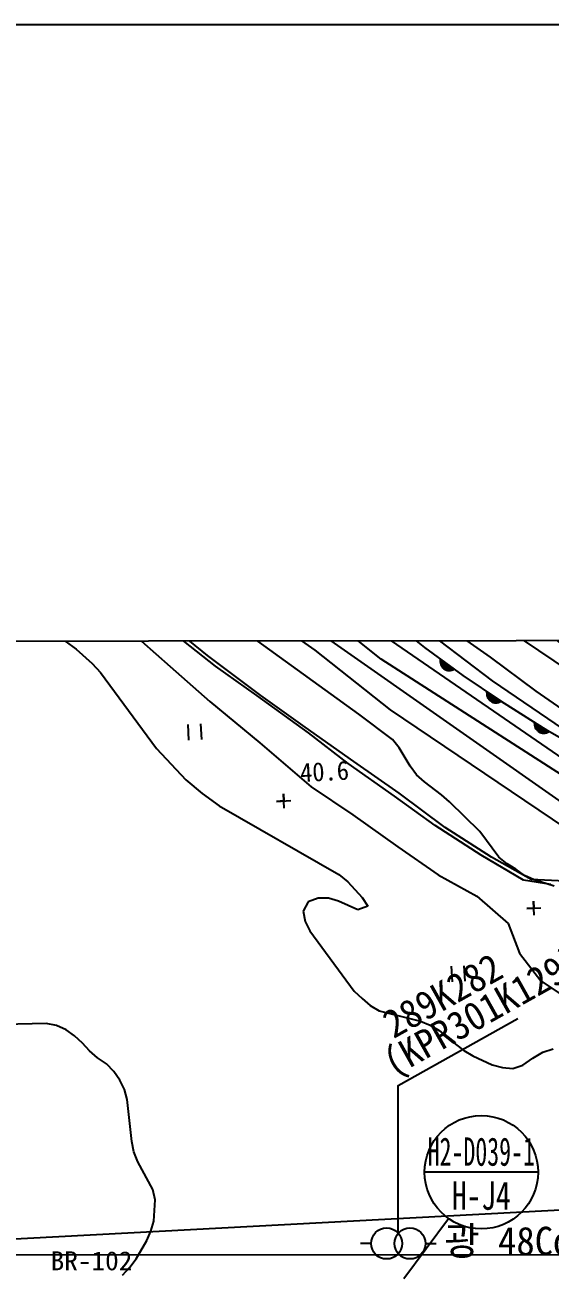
# Model space of a CAD drawing. Header units: millimetres. Extents: x 4198 to 4994, y 1103 to 1810.
# Drawn here: x 4425.2 to 4480.7, y 1487 to 1619.1 of the extents above; entities that cross this region are included whole.
import ezdxf
from ezdxf.enums import TextEntityAlignment as Align
from ezdxf.xclip import XClip

# ---------------------------------------------------------------- set-up
doc = ezdxf.new("R2010")
doc.units = ezdxf.units.MM
doc.header["$LTSCALE"] = 10
doc.header["$MEASUREMENT"] = 0
doc.header["$XCLIPFRAME"] = 2
for name, color, linetype in [('TN-TEXT', 3, 'Continuous'), ('TZ-BASE', 253, 'Continuous'), ('TZ-SYMB', 1, 'Continuous')]:
    doc.layers.add(name, color=color, linetype=linetype)
doc.layers.add('TX-PAPR', color=2, linetype='Continuous', plot=False)
doc.styles.add('GR', font='GulimChe.ttf')
doc.styles.add('GUL', font='GulimChe.ttf')
doc.styles.get("Standard").update_dxf_attribs({"font": 'GulimChe.ttf'})

# ---------------------------------------------------------------- blocks, each defined once
blk = doc.blocks.new('JD-SDGGD6G')
at = {"layer": 'TZ-BASE'}
for p, q in [((224.25, 64.08, 43.99), (170.3, 102.71, 43.99)), ((191.91, 70.94, 45.99), (156.98, 97.48, 45.99)), ((180.12, 73.22, 43.99), (163.2, 86.68, 43.99)), ((184.71, 86.15, 44.99), (224.32, 61.25, 44.99)), ((191.79, 83.93, 43.99), (209.06, 73.7, 43.99)), ((173.16, 74.18, 41.99), (163.01, 81.13, 41.99)), ((177.75, 67.43, 40.99), (163.25, 77.92, 40.99)), ((143.33, 77.55, 39.99), (147.88, 74.3, 39.99)), ((152.74, 76.96, 41.36), (157.8, 72.44, 41.36)), ((161.77, 73.62, 46.02), (157.23, 77.31, 46.02)), ((225.33, 44.85, 44.99), (177.41, 77.78, 44.99)), ((180.65, 77.77, 45.58), (184.72, 74.45, 45.58)), ((186.92, 76.78, 45.59), (191.64, 73.45, 45.59)), ((196.55, 76.63, 45.99), (220.91, 60.72, 45.99)), ((162.62, 72.49, 41.36), (157.54, 76.49, 41.36)), ((213.61, 47.97, 42.99), (174.12, 75.67, 42.99)), ((199.92, 72.04, 43.77), (193.24, 76.57, 43.77)), ((147.88, 74.3, 39.99), (149.57, 72.78, 39.99)), ((181.11, 67.86, 41.99), (173.16, 74.18, 41.99)), ((184.72, 74.45, 45.58), (188.76, 71.51, 45.58)), ((149.57, 72.78, 39.99), (150.46, 71.83, 39.99)), ((167.39, 69.38, 46.02), (161.77, 73.62, 46.02)), ((202.68, 58.76, 43.99), (180.12, 73.22, 43.99)), ((186.37, 73, 45.58), (186.65, 73.04, 45.58)), ((186.38, 73.15, 45.58), (186.48, 73.16, 45.58)), ((186.38, 72.85, 45.58), (186.83, 72.91, 45.58)), ((186.49, 72.54, 45.58), (186.39, 73.18, 45.58)), ((186.4, 73.23, 45.58), (187.85, 72.17, 45.58)), ((186.42, 72.7, 45.58), (187, 72.79, 45.58)), ((186.48, 72.56, 45.58), (187.17, 72.67, 45.58)), ((186.68, 72.29, 45.58), (186.55, 73.12, 45.58)), ((186.85, 72.16, 45.58), (186.72, 72.99, 45.58)), ((187.01, 72.08, 45.58), (186.89, 72.87, 45.58)), ((187.17, 72.04, 45.58), (187.06, 72.74, 45.58)), ((191.64, 73.45, 45.59), (196.48, 69.86, 45.59)), ((150.46, 71.83, 39.99), (156.38, 63.79, 39.99)), ((157.8, 72.44, 41.36), (162, 68.75, 41.36)), ((166.99, 69.39, 41.36), (162.62, 72.49, 41.36)), ((186.56, 72.42, 45.58), (187.34, 72.54, 45.58)), ((186.68, 72.29, 45.58), (187.51, 72.42, 45.58)), ((186.85, 72.16, 45.58), (187.68, 72.29, 45.58)), ((187.13, 72.05, 45.58), (187.84, 72.16, 45.58)), ((187.33, 72.03, 45.58), (187.23, 72.62, 45.58)), ((187.48, 72.04, 45.58), (187.4, 72.49, 45.58)), ((187.62, 72.07, 45.58), (187.58, 72.37, 45.58)), ((187.77, 72.12, 45.58), (187.75, 72.24, 45.58)), ((188.76, 71.51, 45.58), (192.73, 68.82, 45.58)), ((231.74, 43.78, 45.99), (191.91, 70.94, 45.99)), ((162, 68.75, 41.36), (167.29, 64.37, 41.36)), ((172.43, 65.45, 41.36), (166.99, 69.39, 41.36)), ((172.08, 66.04, 46.02), (167.39, 69.38, 46.02)), ((191.29, 69.7, 45.58), (191.4, 69.72, 45.58)), ((191.29, 69.55, 45.58), (191.57, 69.6, 45.58)), ((191.42, 69.1, 45.58), (191.3, 69.74, 45.58)), ((191.31, 69.78, 45.58), (192.8, 68.78, 45.58)), ((191.31, 69.4, 45.58), (191.75, 69.49, 45.58)), ((191.35, 69.25, 45.58), (191.92, 69.37, 45.58)), ((191.41, 69.11, 45.58), (192.1, 69.25, 45.58)), ((191.62, 68.86, 45.58), (191.46, 69.68, 45.58)), ((191.5, 68.98, 45.58), (192.28, 69.13, 45.58)), ((191.63, 68.85, 45.58), (192.45, 69.01, 45.58)), ((191.8, 68.73, 45.58), (191.64, 69.56, 45.58)), ((191.8, 68.73, 45.58), (192.63, 68.89, 45.58)), ((191.96, 68.66, 45.58), (191.81, 69.44, 45.58)), ((192.12, 68.63, 45.58), (191.99, 69.32, 45.58)), ((192.08, 68.63, 45.58), (192.79, 68.77, 45.58)), ((192.28, 68.62, 45.58), (192.17, 69.2, 45.58)), ((192.43, 68.63, 45.58), (192.34, 69.08, 45.58)), ((192.57, 68.67, 45.58), (192.52, 68.97, 45.58)), ((192.72, 68.73, 45.58), (192.69, 68.85, 45.58)), ((192.73, 68.82, 45.58), (197.25, 65.97, 45.58)), ((196.48, 69.86, 45.59), (201.49, 66.37, 45.59)), ((181.32, 64.72, 40.99), (177.75, 67.43, 40.99)), ((201.45, 54.12, 41.99), (181.11, 67.86, 41.99)), ((159.8, 64.66, 41.35), (159.72, 66.33, 41.35)), ((161.03, 66.38, 41.35), (161.11, 64.73, 41.35)), ((177.24, 62.41, 46.02), (172.08, 66.04, 46.02)), ((196.34, 66.46, 45.58), (196.44, 66.48, 45.58)), ((196.34, 66.3, 45.58), (196.62, 66.37, 45.58)), ((196.35, 66.54, 45.58), (197.88, 65.58, 45.58)), ((196.49, 65.85, 45.58), (196.35, 66.49, 45.58)), ((196.36, 66.16, 45.58), (196.8, 66.25, 45.58)), ((196.41, 66.01, 45.58), (196.98, 66.14, 45.58)), ((196.48, 65.87, 45.58), (197.16, 66.03, 45.58)), ((196.7, 65.62, 45.58), (196.51, 66.44, 45.58)), ((196.88, 65.5, 45.58), (196.69, 66.33, 45.58)), ((197.05, 65.44, 45.58), (196.87, 66.21, 45.58)), ((197.21, 65.41, 45.58), (197.05, 66.1, 45.58)), ((176.65, 62.2, 41.36), (172.43, 65.45, 41.36)), ((182.03, 63.86, 40.99), (181.32, 64.72, 40.99)), ((196.57, 65.74, 45.58), (197.34, 65.92, 45.58)), ((196.7, 65.62, 45.58), (197.52, 65.8, 45.58)), ((196.88, 65.5, 45.58), (197.7, 65.69, 45.58)), ((197.16, 65.41, 45.58), (197.87, 65.57, 45.58)), ((197.36, 65.4, 45.58), (197.23, 65.99, 45.58)), ((197.25, 65.97, 45.58), (201.56, 63.5, 45.58)), ((197.51, 65.42, 45.58), (197.41, 65.87, 45.58)), ((197.66, 65.46, 45.58), (197.59, 65.76, 45.58)), ((197.8, 65.53, 45.58), (197.77, 65.65, 45.58)), ((156.38, 63.79, 39.99), (159.45, 60.47, 39.99)), ((167.29, 64.37, 41.36), (172.72, 59.73, 41.36)), ((183.19, 61.91, 40.99), (182.03, 63.86, 40.99)), ((181.52, 58.75, 41.36), (176.65, 62.2, 41.36)), ((182.01, 59.07, 46.02), (177.24, 62.41, 46.02)), ((183.87, 61.01, 40.99), (183.19, 61.91, 40.99)), ((184.69, 60.25, 40.99), (183.87, 61.01, 40.99)), ((159.45, 60.47, 39.99), (161.18, 59.02, 39.99)), ((172.72, 59.73, 41.36), (177.13, 56.78, 41.36)), ((186.49, 58.87, 40.99), (184.69, 60.25, 40.99)), ((161.18, 59.02, 39.99), (162.98, 57.72, 39.99)), ((169.07, 58.19, 40.55), (170.57, 58.27, 40.55)), ((169.82, 58.23, 40.55), (169.07, 58.19, 40.55)), ((169.86, 57.48, 40.55), (169.78, 58.98, 40.55)), ((169.78, 58.98, 40.55), (169.82, 58.23, 40.55)), ((185.85, 55.65, 41.36), (181.52, 58.75, 41.36)), ((186.88, 55.44, 46.02), (182.01, 59.07, 46.02)), ((187.36, 58.15, 40.99), (186.49, 58.87, 40.99)), ((190.55, 55.01, 40.99), (187.36, 58.15, 40.99)), ((162.98, 57.72, 39.99), (175.66, 50.45, 39.99)), ((177.13, 56.78, 41.36), (181.89, 53.37, 41.36)), ((190.7, 52.5, 41.36), (185.85, 55.65, 41.36)), ((191.79, 52.29, 46.02), (186.88, 55.44, 46.02)), ((192.57, 52.3, 40.99), (190.55, 55.01, 40.99)), ((181.89, 53.37, 41.36), (186.15, 50.42, 41.36)), ((195.19, 49.84, 41.36), (190.7, 52.5, 41.36)), ((196, 49.93, 46.02), (191.79, 52.29, 46.02)), ((193.43, 51.58, 40.99), (192.57, 52.3, 40.99)), ((194.37, 51, 40.99), (193.43, 51.58, 40.99)), ((175.66, 50.45, 39.99), (176.6, 49.69, 39.99)), ((186.15, 50.42, 41.36), (190.24, 48.14, 41.36)), ((195.27, 50.35, 40.99), (194.37, 51, 40.99)), ((196.29, 49.88, 40.99), (195.27, 50.35, 40.99)), ((176.6, 49.69, 39.99), (178.1, 48.03, 39.99)), ((198.08, 49.39, 41.36), (195.19, 49.84, 41.36)), ((199.56, 49.75, 46.02), (196, 49.93, 46.02)), ((198.41, 49.2, 40.99), (196.29, 49.88, 40.99)), ((172.42, 47.56, 39.99), (171.88, 46.58, 39.99)), ((173.46, 47.94, 39.99), (172.42, 47.56, 39.99)), ((174.56, 47.94, 39.99), (173.46, 47.94, 39.99)), ((175.62, 47.62, 39.99), (174.56, 47.94, 39.99)), ((177.66, 46.72, 39.99), (175.62, 47.62, 39.99)), ((178.1, 48.03, 39.99), (178.7, 47.09, 39.99)), ((190.24, 48.14, 41.36), (193.55, 45.28, 41.36)), ((196.3, 46.14, 40.63), (196.22, 47.64, 40.63)), ((196.22, 47.64, 40.63), (196.26, 46.89, 40.63)), ((171.88, 46.58, 39.99), (172.07, 45.47, 39.99)), ((178.7, 47.09, 39.99), (177.66, 46.72, 39.99)), ((195.51, 46.85, 40.63), (197, 46.93, 40.63)), ((196.26, 46.89, 40.63), (195.51, 46.85, 40.63)), ((172.07, 45.47, 39.99), (172.59, 44.5, 39.99)), ((193.55, 45.28, 41.36), (194.75, 42.12, 41.36)), ((172.59, 44.5, 39.99), (177.27, 38.12, 39.99)), ((699.47, 41.52), (0, 4.34)), ((194.75, 42.12, 41.36), (197.02, 39.19, 41.36)), ((187.65, 39.08, 41.35), (187.56, 40.75, 41.35)), ((188.87, 40.8, 41.35), (188.96, 39.15, 41.35)), ((197.02, 39.19, 41.36), (203.2, 35.04, 41.36)), ((177.27, 38.12, 39.99), (178.1, 37.32, 39.99)), ((178.1, 37.32, 39.99), (178.96, 36.6, 39.99)), ((178.96, 36.6, 39.99), (179.9, 36.02, 39.99)), ((179.9, 36.02, 39.99), (184.29, 34.94, 39.99)), ((144.68, 34.68, 40.99), (140.23, 34.58, 40.99)), ((145.78, 34.46, 40.99), (144.68, 34.68, 40.99)), ((146.8, 34.03, 40.99), (145.78, 34.46, 40.99)), ((184.29, 34.94, 39.99), (185.3, 34.51, 39.99)), ((185.3, 34.51, 39.99), (186.24, 33.93, 39.99)), ((147.7, 33.38, 40.99), (146.8, 34.03, 40.99)), ((148.53, 32.62, 40.99), (147.7, 33.38, 40.99)), ((186.24, 33.93, 39.99), (187.97, 32.49, 39.99)), ((149.28, 31.79, 40.99), (148.53, 32.62, 40.99)), ((150.14, 31.07, 40.99), (149.28, 31.79, 40.99)), ((187.97, 32.49, 39.99), (188.87, 31.83, 39.99)), ((188.87, 31.83, 39.99), (189.81, 31.26, 39.99)), ((197.22, 31.64, 39.99), (198.3, 32.02, 39.99)), ((151.08, 30.42, 40.99), (150.14, 31.07, 40.99)), ((151.87, 29.62, 40.99), (151.08, 30.42, 40.99)), ((189.81, 31.26, 39.99), (191.85, 30.32, 39.99)), ((195.12, 30.26, 39.99), (196.17, 31.01, 39.99)), ((196.17, 31.01, 39.99), (197.22, 31.64, 39.99)), ((152.47, 28.69, 40.99), (151.87, 29.62, 40.99)), ((191.85, 30.32, 39.99), (192.94, 30.03, 39.99)), ((192.94, 30.03, 39.99), (194.05, 29.93, 39.99)), ((194.05, 29.93, 39.99), (195.12, 30.26, 39.99)), ((152.99, 27.71, 40.99), (152.47, 28.69, 40.99)), ((153.25, 26.64, 40.99), (152.99, 27.71, 40.99)), ((153.76, 22.21, 40.99), (153.25, 26.64, 40.99)), ((153.98, 21.1, 40.99), (153.76, 22.21, 40.99)), ((154.4, 20.06, 40.99), (153.98, 21.1, 40.99)), ((155.97, 17.11, 40.99), (154.4, 20.06, 40.99)), ((156.24, 16.03, 40.99), (155.97, 17.11, 40.99)), ((156.1, 13.79, 40.99), (156.24, 16.03, 40.99)), ((155.78, 12.73, 40.99), (156.1, 13.79, 40.99)), ((155.34, 11.71, 40.99), (155.78, 12.73, 40.99)), ((-0.01, 10.07), (699.47, 10.72)), ((154.22, 9.8, 40.99), (155.34, 11.71, 40.99)), ((153.54, 8.89, 40.99), (154.22, 9.8, 40.99)), ((152.78, 8.07, 40.99), (153.54, 8.89, 40.99))]:
    blk.add_line(p, q, dxfattribs=at)
for centre, start, end in [((187.34, 73, 45.58), 166.5246, 301.2849), ((192.26, 69.59, 45.58), 168.5619, 303.3222), ((197.31, 66.38, 45.58), 170.4076, 305.1679)]:
    blk.add_arc(centre, 0.975, start, end, dxfattribs=at)
at = {"layer": 'TZ-BASE', "style": 'GUL'}
blk.add_text('40.6', height=2, rotation=3.042, dxfattribs=at).set_placement((171.6, 60.22, 45.23))
at = {"layer": 'TZ-BASE', "style": 'GUL', "width": 1.058489}
blk.add_text('BR-102', height=2, rotation=0.0012, dxfattribs=at).set_placement((145.17, 8.58), (153.81, 8.58), align=Align.FIT)
blk = doc.blocks.new('JD-FHFH7GJ')
at = {"layer": 'TZ-BASE'}
for p, q in [((196.64, 93.95), (184.64, 93.95)), ((182.44, 82.69), (187.17, 89.06))]:
    blk.add_line(p, q, dxfattribs=at)
at = {"layer": 'TZ-BASE', "flags": 128}
blk.add_lwpolyline([(181.86, 87.42), (181.86, 103.12), (194.52, 110.21)], dxfattribs=at)
at = {"layer": 'TZ-BASE'}
blk.add_circle((190.64, 93.95), 6, dxfattribs=at)
at = {"layer": 'TZ-BASE', "style": 'GR'}
for s, p in [('(KPR301K129)', (181.35, 103.98)), ('289K282', (181.35, 108.03))]:
    blk.add_text(s, height=3, rotation=29.2387, dxfattribs=at).set_placement(p)
for s, width, p in [('H2-D039-1', 0.65, (190.64, 96.11)), ('H-J4', 0.8, (190.64, 91.45))]:
    blk.add_text(s, height=3, rotation=360, dxfattribs=dict(at, width=width)).set_placement(p, align=Align.MIDDLE)

msp = doc.modelspace()

# ---------------------------------------------------------------- linework, layer by layer
at = {"layer": 'TX-PAPR'}
for points in [[(4197.89, 1103.05), (4993.89, 1103.05), (4993.89, 1619.05), (4197.89, 1619.05)], [(4982.67, 1554.36), (4282.67, 1553.72), (4282.81, 1403.72), (4982.81, 1404.36)]]:
    msp.add_lwpolyline(points, close=True, dxfattribs=at)
at = {"layer": 'TZ-SYMB', "linetype": 'ByBlock', "ltscale": 5}
for points in [[(4461.81, 1490.13), (4460.66, 1490.13)], [(4467.54, 1490.13), (4468.68, 1490.13)]]:
    msp.add_lwpolyline(points, dxfattribs=at)
for centre in [(4463.44, 1490.13), (4465.91, 1490.13)]:
    msp.add_circle(centre, 1.64, dxfattribs=at)

# ---------------------------------------------------------------- block references
at = {"layer": 'TZ-BASE'}
ref = msp.add_blockref('JD-SDGGD6G', (4282.74, 1478.72), dxfattribs=at)
XClip(ref).set_block_clipping_path([(699.9307819956, 75.6432443597), (-0.0689224287, 74.9999683641), (0.0689224287, -74.9999683641), (700.0686268546, -74.356692303)])
msp.add_blockref('JD-FHFH7GJ', (4282.81, 1403.72), dxfattribs=at)

# ---------------------------------------------------------------- texts
at = {"layer": 'TN-TEXT', "extrusion": (-5.48271e-08, -3.84622e-07, 1)}
msp.add_text('광 48Core', height=3, dxfattribs=at).set_placement((4469.52, 1490.4, 0), align=Align.MIDDLE_LEFT)

doc.saveas('drawing.dxf')
